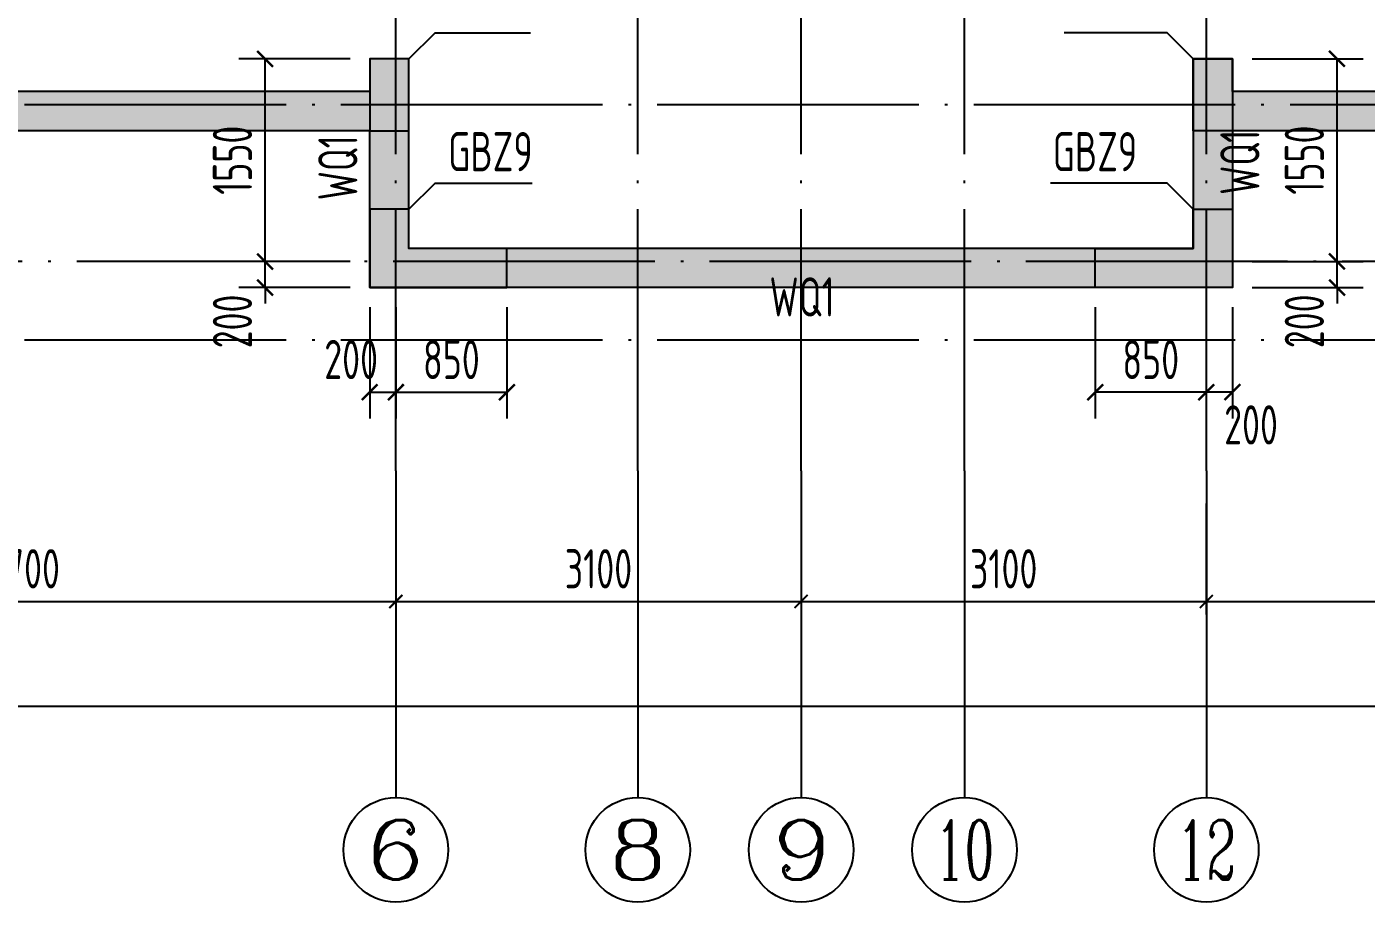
# Model space of a CAD drawing. Extents: x 826826 to 1642106, y -156213 to 399140.
# Drawn here: x 1178600 to 1188846, y 324746 to 331440 of the extents above; entities that cross this region are included whole.
import ezdxf
from ezdxf.enums import TextEntityAlignment as Align

# ---------------------------------------------------------------- set-up
doc = ezdxf.new("R2010")
doc.units = 0
doc.header["$LTSCALE"] = 1000
doc.linetypes.add('DOTE', pattern=[2.42, 2, -0.2, 0.02, -0.2])
doc.layers.get('0').update_dxf_attribs({"linetype": 'CONTINUOUS'})
doc.layers.get('DEFPOINTS').update_dxf_attribs({"linetype": 'CONTINUOUS'})
for name, color, linetype in [('A-AXIS', 1, 'CONTINUOUS'), ('A-DOTE', 10, 'DOTE'), ('AXIS_TEXT', 4, 'CONTINUOUS'), ('S-Q墙填充', 252, 'CONTINUOUS'), ('S-Q墙实线', 6, 'CONTINUOUS'), ('S-Q墙标注', 3, 'CONTINUOUS'), ('S-X详图填充', 252, 'CONTINUOUS'), ('S-X详图实线', 4, 'CONTINUOUS'), ('S-Y一般标注', 3, 'CONTINUOUS'), ('S-Z柱编号', 6, 'CONTINUOUS')]:
    doc.layers.add(name, color=color, linetype=linetype)
doc.styles.add('_TCH_AXIS', font='COMPLEX', dxfattribs={"bigfont": 'GBCBIG'})
doc.styles.add('COMPLEX', font='COMPLEX')
doc.styles.add('TSSD_DIMENSION', font='Tssdeng.shx', dxfattribs={"width": 0.7, "bigfont": 'tssdchn.shx'})
doc.styles.add('TSSD_REIN', font='tssdeng.shx', dxfattribs={"width": 0.7, "height": 300, "bigfont": 'tssdchn.shx'})
doc.styles.add('结构文字', font='zstxt.shx', dxfattribs={"width": 0.7, "bigfont": 'zshz.shx'})
doc.dimstyles.new('STRUCK', dxfattribs={"dimtxt": 400, "dimasz": 121, "dimexe": 200, "dimexo": 150, "dimgap": 115, "dimtad": 1, "dimdec": 0, "dimdsep": 46, "dimtxsty": '结构文字', "dimblk": 'ARCHTICK', "dimcen": 400, "dimclrd": 3, "dimclre": 3, "dimclrt": 7, "dimadec": 0, "dimazin": 0, "dimtfac": 1, "dimtdec": 0, "dimtix": 1, "dimtmove": 2, "dimatfit": 3, "dimldrblk": '_DIMX', "dimfxl": 0, "dimtolj": 1, "dimtzin": 0, "dimarcsym": 0})
doc.dimstyles.new('TSSD_100_100$0', dxfattribs={"dimtxt": 300, "dimasz": 80, "dimexe": 100, "dimexo": 250, "dimgap": 100, "dimtad": 1, "dimdec": 0, "dimzin": 0, "dimdsep": 46, "dimtxsty": 'TSSD_DIMENSION', "dimblk": 'ARCHTICK', "dimcen": 0, "dimdle": 100, "dimclrd": 3, "dimclre": 3, "dimclrt": 7, "dimadec": 0, "dimazin": 0, "dimtfac": 1, "dimtdec": 0, "dimtix": 1, "dimtmove": 2, "dimatfit": 3, "dimldrblk": 'ARCHTICK', "dimfxl": 0, "dimtolj": 1, "dimtzin": 0, "dimarcsym": 0})

# ---------------------------------------------------------------- blocks, each defined once
blk = doc.blocks.new('_ArchTick')
at = {"color": 0, "linetype": 'ByBlock', "const_width": 0.15}
blk.add_lwpolyline([(-0.5, -0.5), (0.5, 0.5)], dxfattribs=at)
blk = doc.blocks.new('*D61')
at = {"layer": 'DEFPOINTS', "color": 0}
for p in [(744121, 333282), (749821, 333282), (749821, 332282)]:
    blk.add_point(p, dxfattribs=at)
at = {"layer": 'S-Y一般标注', "color": 0, "lineweight": -2}
for p, q in [((744121, 333032), (744121, 332182)), ((749821, 333032), (749821, 332182)), ((744021, 332282), (749921, 332282))]:
    blk.add_line(p, q, dxfattribs=at)
at = {"layer": 'S-Y一般标注', "color": 0, "lineweight": -2, "xscale": 100, "yscale": 100, "zscale": 100, "rotation": 180}
blk.add_blockref('_ArchTick', (744121, 332282), dxfattribs=at)
at = {"layer": 'S-Y一般标注', "color": 0, "lineweight": -2, "xscale": 100, "yscale": 100, "zscale": 100}
blk.add_blockref('_ArchTick', (749821, 332282), dxfattribs=at)
at = {"layer": 'S-Y一般标注', "color": 7, "insert": (746971, 332532), "char_height": 300, "attachment_point": 5, "style": 'TSSD_DIMENSION'}
blk.add_mtext('\\A1;5700', dxfattribs=at)
blk = doc.blocks.new('*D62')
at = {"layer": 'DEFPOINTS', "color": 0}
for p in [(749821, 333282), (752921, 333282), (752921, 332282)]:
    blk.add_point(p, dxfattribs=at)
at = {"layer": 'S-Y一般标注', "color": 0, "lineweight": -2}
for p, q in [((749821, 333032), (749821, 332182)), ((752921, 333032), (752921, 332182)), ((749721, 332282), (753021, 332282))]:
    blk.add_line(p, q, dxfattribs=at)
at = {"layer": 'S-Y一般标注', "color": 0, "lineweight": -2, "xscale": 100, "yscale": 100, "zscale": 100, "rotation": 180}
blk.add_blockref('_ArchTick', (749821, 332282), dxfattribs=at)
at = {"layer": 'S-Y一般标注', "color": 0, "lineweight": -2, "xscale": 100, "yscale": 100, "zscale": 100}
blk.add_blockref('_ArchTick', (752921, 332282), dxfattribs=at)
at = {"layer": 'S-Y一般标注', "color": 7, "insert": (751371, 332532), "char_height": 300, "attachment_point": 5, "style": 'TSSD_DIMENSION'}
blk.add_mtext('\\A1;3100', dxfattribs=at)
blk = doc.blocks.new('*D63')
at = {"layer": 'DEFPOINTS', "color": 0}
for p in [(752921, 333282), (756021, 333282), (756021, 332282)]:
    blk.add_point(p, dxfattribs=at)
at = {"layer": 'S-Y一般标注', "color": 0, "lineweight": -2}
for p, q in [((752921, 333032), (752921, 332182)), ((756021, 333032), (756021, 332182)), ((752821, 332282), (756121, 332282))]:
    blk.add_line(p, q, dxfattribs=at)
at = {"layer": 'S-Y一般标注', "color": 0, "lineweight": -2, "xscale": 100, "yscale": 100, "zscale": 100, "rotation": 180}
blk.add_blockref('_ArchTick', (752921, 332282), dxfattribs=at)
at = {"layer": 'S-Y一般标注', "color": 0, "lineweight": -2, "xscale": 100, "yscale": 100, "zscale": 100}
blk.add_blockref('_ArchTick', (756021, 332282), dxfattribs=at)
at = {"layer": 'S-Y一般标注', "color": 7, "insert": (754471, 332532), "char_height": 300, "attachment_point": 5, "style": 'TSSD_DIMENSION'}
blk.add_mtext('\\A1;3100', dxfattribs=at)
blk = doc.blocks.new('*D64')
at = {"layer": 'DEFPOINTS', "color": 0}
for p in [(756021, 333282), (761721, 333282), (761721, 332282)]:
    blk.add_point(p, dxfattribs=at)
at = {"layer": 'S-Y一般标注', "color": 0, "lineweight": -2}
for p, q in [((756021, 333032), (756021, 332182)), ((761721, 333032), (761721, 332182)), ((755921, 332282), (761821, 332282))]:
    blk.add_line(p, q, dxfattribs=at)
at = {"layer": 'S-Y一般标注', "color": 0, "lineweight": -2, "xscale": 100, "yscale": 100, "zscale": 100, "rotation": 180}
blk.add_blockref('_ArchTick', (756021, 332282), dxfattribs=at)
at = {"layer": 'S-Y一般标注', "color": 0, "lineweight": -2, "xscale": 100, "yscale": 100, "zscale": 100}
blk.add_blockref('_ArchTick', (761721, 332282), dxfattribs=at)
at = {"layer": 'S-Y一般标注', "color": 7, "insert": (758871, 332532), "char_height": 300, "attachment_point": 5, "style": 'TSSD_DIMENSION'}
blk.add_mtext('\\A1;5700', dxfattribs=at)
blk = doc.blocks.new('*D66')
at = {"layer": 'DEFPOINTS', "color": 0}
for p in [(740721, 333282), (789521, 333282), (789521, 331482)]:
    blk.add_point(p, dxfattribs=at)
at = {"layer": 'S-Y一般标注', "color": 0, "lineweight": -2}
for p, q in [((740721, 333032), (740721, 331382)), ((789521, 333032), (789521, 331382)), ((740621, 331482), (789621, 331482))]:
    blk.add_line(p, q, dxfattribs=at)
at = {"layer": 'S-Y一般标注', "color": 0, "lineweight": -2, "xscale": 100, "yscale": 100, "zscale": 100, "rotation": 180}
blk.add_blockref('_ArchTick', (740721, 331482), dxfattribs=at)
at = {"layer": 'S-Y一般标注', "color": 0, "lineweight": -2, "xscale": 100, "yscale": 100, "zscale": 100}
blk.add_blockref('_ArchTick', (789521, 331482), dxfattribs=at)
at = {"layer": 'S-Y一般标注', "color": 7, "insert": (765121, 331732), "char_height": 300, "attachment_point": 5, "style": 'TSSD_DIMENSION'}
blk.add_mtext('\\A1;48800', dxfattribs=at)
blk = doc.blocks.new('_AXISO')
blk.add_circle((0, 0), 0.5)
at = {"layer": 'AXIS_TEXT', "style": 'COMPLEX', "width": 1.041667}
blk.add_attdef('A', text='', height=0.56, dxfattribs=at).set_placement((-0.25, -0.28), (0.25, -0.28), align=Align.FIT)
blk = doc.blocks.new('*D135')
at = {"layer": 'DEFPOINTS', "color": 0}
for p in [(1180423, 329645), (1181223, 329645), (1181223, 329446)]:
    blk.add_point(p, dxfattribs=at)
at = {"layer": 'S-Q墙标注', "color": 3, "lineweight": -2}
for p, q in [((1180423, 329645), (1180423, 329766)), ((1181073, 329645), (1180223, 329645)), ((1180423, 329446), (1180423, 329645)), ((1181073, 329446), (1180223, 329446)), ((1180423, 329446), (1180423, 329325))]:
    blk.add_line(p, q, dxfattribs=at)
at = {"layer": 'S-Q墙标注', "color": 3, "lineweight": -2, "xscale": 121, "yscale": 121, "zscale": 121}
for p, rotation in [((1180423, 329645), 270), ((1180423, 329446), 90)]:
    blk.add_blockref('_ArchTick', p, dxfattribs=dict(at, rotation=rotation))
at = {"layer": 'S-Q墙标注', "color": 7, "insert": (1180173, 329187), "char_height": 300, "attachment_point": 5, "rotation": 90, "style": 'TSSD_REIN'}
blk.add_mtext('\\A1;200', dxfattribs=at)
blk = doc.blocks.new('_DIMX')
blk.add_line((-150, 0), (150, 0))
at = {"const_width": 50}
blk.add_lwpolyline([(-70, -70), (70, 70)], dxfattribs=at)
blk = doc.blocks.new('*D136')
at = {"layer": 'DEFPOINTS', "color": 0}
for p in [(1180423, 331195), (1181223, 331195), (1181223, 329645)]:
    blk.add_point(p, dxfattribs=at)
at = {"layer": 'S-Q墙标注', "color": 3, "lineweight": -2}
for p, q in [((1181073, 331195), (1180223, 331195)), ((1180423, 329645), (1180423, 331195)), ((1181073, 329645), (1180223, 329645))]:
    blk.add_line(p, q, dxfattribs=at)
at = {"layer": 'S-Q墙标注', "color": 3, "lineweight": -2, "xscale": 121, "yscale": 121, "zscale": 121}
for p, rotation in [((1180423, 331195), 90), ((1180423, 329645), 270)]:
    blk.add_blockref('_ArchTick', p, dxfattribs=dict(at, rotation=rotation))
at = {"layer": 'S-Q墙标注', "color": 7, "insert": (1180173, 330420), "char_height": 300, "attachment_point": 5, "rotation": 90, "style": 'TSSD_REIN'}
blk.add_mtext('\\A1;1550', dxfattribs=at)
blk = doc.blocks.new('*D137')
at = {"layer": 'DEFPOINTS', "color": 0}
for p in [(1181223, 329446), (1181423, 329446), (1181423, 328646)]:
    blk.add_point(p, dxfattribs=at)
at = {"layer": 'S-Q墙标注', "color": 3, "lineweight": -2}
for p, q in [((1181223, 329296), (1181223, 328446)), ((1181423, 329296), (1181423, 328446)), ((1181223, 328646), (1181423, 328646))]:
    blk.add_line(p, q, dxfattribs=at)
at = {"layer": 'S-Q墙标注', "color": 3, "lineweight": -2, "xscale": 121, "yscale": 121, "zscale": 121, "rotation": 180}
blk.add_blockref('_ArchTick', (1181223, 328646), dxfattribs=at)
at = {"layer": 'S-Q墙标注', "color": 3, "lineweight": -2, "xscale": 121, "yscale": 121, "zscale": 121}
blk.add_blockref('_ArchTick', (1181423, 328646), dxfattribs=at)
at = {"layer": 'S-Q墙标注', "color": 7, "insert": (1181081, 328896), "char_height": 300, "attachment_point": 5, "style": 'TSSD_REIN'}
blk.add_mtext('\\A1;200', dxfattribs=at)
blk = doc.blocks.new('*D138')
at = {"layer": 'DEFPOINTS', "color": 0}
for p in [(1181423, 329446), (1182273, 329446), (1182273, 328646)]:
    blk.add_point(p, dxfattribs=at)
at = {"layer": 'S-Q墙标注', "color": 3, "lineweight": -2}
for p, q in [((1181423, 329296), (1181423, 328446)), ((1182273, 329296), (1182273, 328446)), ((1181423, 328646), (1182273, 328646))]:
    blk.add_line(p, q, dxfattribs=at)
at = {"layer": 'S-Q墙标注', "color": 3, "lineweight": -2, "xscale": 121, "yscale": 121, "zscale": 121, "rotation": 180}
blk.add_blockref('_ArchTick', (1181423, 328646), dxfattribs=at)
at = {"layer": 'S-Q墙标注', "color": 3, "lineweight": -2, "xscale": 121, "yscale": 121, "zscale": 121}
blk.add_blockref('_ArchTick', (1182273, 328646), dxfattribs=at)
at = {"layer": 'S-Q墙标注', "color": 7, "insert": (1181848, 328896), "char_height": 300, "attachment_point": 5, "style": 'TSSD_REIN'}
blk.add_mtext('\\A1;850', dxfattribs=at)
blk = doc.blocks.new('*D139')
at = {"layer": 'DEFPOINTS', "color": 0}
for p in [(1187823, 329646), (1188623, 329646), (1187823, 329446)]:
    blk.add_point(p, dxfattribs=at)
at = {"layer": 'S-Q墙标注', "color": 3, "lineweight": -2}
for p, q in [((1188623, 329646), (1188623, 329767)), ((1187973, 329646), (1188823, 329646)), ((1188623, 329446), (1188623, 329646)), ((1187973, 329446), (1188823, 329446)), ((1188623, 329446), (1188623, 329325))]:
    blk.add_line(p, q, dxfattribs=at)
at = {"layer": 'S-Q墙标注', "color": 3, "lineweight": -2, "xscale": 121, "yscale": 121, "zscale": 121}
for p, rotation in [((1188623, 329646), 270), ((1188623, 329446), 90)]:
    blk.add_blockref('_ArchTick', p, dxfattribs=dict(at, rotation=rotation))
at = {"layer": 'S-Q墙标注', "color": 7, "insert": (1188373, 329188), "char_height": 300, "attachment_point": 5, "rotation": 90, "style": 'TSSD_REIN'}
blk.add_mtext('\\A1;200', dxfattribs=at)
blk = doc.blocks.new('*D140')
at = {"layer": 'DEFPOINTS', "color": 0}
for p in [(1187823, 331196), (1188623, 331196), (1187823, 329646)]:
    blk.add_point(p, dxfattribs=at)
at = {"layer": 'S-Q墙标注', "color": 3, "lineweight": -2}
for p, q in [((1187973, 331196), (1188823, 331196)), ((1188623, 329646), (1188623, 331196)), ((1187973, 329646), (1188823, 329646))]:
    blk.add_line(p, q, dxfattribs=at)
at = {"layer": 'S-Q墙标注', "color": 3, "lineweight": -2, "xscale": 121, "yscale": 121, "zscale": 121}
for p, rotation in [((1188623, 331196), 90), ((1188623, 329646), 270)]:
    blk.add_blockref('_ArchTick', p, dxfattribs=dict(at, rotation=rotation))
at = {"layer": 'S-Q墙标注', "color": 7, "insert": (1188373, 330421), "char_height": 300, "attachment_point": 5, "rotation": 90, "style": 'TSSD_REIN'}
blk.add_mtext('\\A1;1550', dxfattribs=at)
blk = doc.blocks.new('*D141')
at = {"layer": 'DEFPOINTS', "color": 0}
for p in [(1187623, 329446), (1187823, 329446), (1187623, 328646)]:
    blk.add_point(p, dxfattribs=at)
at = {"layer": 'S-Q墙标注', "color": 3, "lineweight": -2}
for p, q in [((1187623, 329296), (1187623, 328446)), ((1187823, 329296), (1187823, 328446)), ((1187823, 328646), (1187623, 328646))]:
    blk.add_line(p, q, dxfattribs=at)
at = {"layer": 'S-Q墙标注', "color": 3, "lineweight": -2, "xscale": 121, "yscale": 121, "zscale": 121, "rotation": 180}
blk.add_blockref('_ArchTick', (1187623, 328646), dxfattribs=at)
at = {"layer": 'S-Q墙标注', "color": 3, "lineweight": -2, "xscale": 121, "yscale": 121, "zscale": 121}
blk.add_blockref('_ArchTick', (1187823, 328646), dxfattribs=at)
at = {"layer": 'S-Q墙标注', "color": 7, "insert": (1187965, 328396), "char_height": 300, "attachment_point": 5, "style": 'TSSD_REIN'}
blk.add_mtext('\\A1;200', dxfattribs=at)
blk = doc.blocks.new('*D142')
at = {"layer": 'DEFPOINTS', "color": 0}
for p in [(1186773, 329446), (1187623, 329446), (1186773, 328646)]:
    blk.add_point(p, dxfattribs=at)
at = {"layer": 'S-Q墙标注', "color": 3, "lineweight": -2}
for p, q in [((1186773, 329296), (1186773, 328446)), ((1187623, 329296), (1187623, 328446)), ((1187623, 328646), (1186773, 328646))]:
    blk.add_line(p, q, dxfattribs=at)
at = {"layer": 'S-Q墙标注', "color": 3, "lineweight": -2, "xscale": 121, "yscale": 121, "zscale": 121, "rotation": 180}
blk.add_blockref('_ArchTick', (1186773, 328646), dxfattribs=at)
at = {"layer": 'S-Q墙标注', "color": 3, "lineweight": -2, "xscale": 121, "yscale": 121, "zscale": 121}
blk.add_blockref('_ArchTick', (1187623, 328646), dxfattribs=at)
at = {"layer": 'S-Q墙标注', "color": 7, "insert": (1187198, 328896), "char_height": 300, "attachment_point": 5, "style": 'TSSD_REIN'}
blk.add_mtext('\\A1;850', dxfattribs=at)
blk = doc.blocks.new('20210801.08473688')
at = {"layer": 'A-AXIS'}
for p, q in [((13400, 3300), (13400, 800)), ((15250, 3300), (15250, 800)), ((16500, 3300), (16500, 800)), ((17750, 3300), (17750, 800)), ((19600, 3300), (19600, 800))]:
    blk.add_line(p, q, dxfattribs=at)
at = {"layer": 'A-DOTE'}
for p, q in [((13400, 3300), (13400, 19800)), ((19600, 3300), (19600, 19800)), ((15250, 3300), (15250, 10200)), ((17750, 3300), (17750, 10200)), ((16500, 3300), (16500, 8100)), ((3300, 6100), (54100, 6100)), ((54100, 4900), (3300, 4900)), ((3300, 4300), (54100, 4300))]:
    blk.add_line(p, q, dxfattribs=at)
at = {"layer": 'A-AXIS'}
ref = blk.add_blockref('_AXISO', (13400, 400), dxfattribs=dict(at, xscale=800, yscale=800, zscale=800))
ref.add_attrib('A', '6', dxfattribs={"layer": 'AXIS_TEXT', "height": 452.5, "style": '_TCH_AXIS', "width": 1.5}).set_placement((13173.7, 173.7), (13626.3, 173.7), align=Align.FIT)
ref = blk.add_blockref('_AXISO', (15250, 400), dxfattribs=dict(at, xscale=800, yscale=800, zscale=800))
ref.add_attrib('A', '8', dxfattribs={"layer": 'AXIS_TEXT', "height": 452.5, "style": '_TCH_AXIS', "width": 1.5}).set_placement((15023.7, 173.7), (15476.3, 173.7), align=Align.FIT)
ref = blk.add_blockref('_AXISO', (16500, 400), dxfattribs=dict(at, xscale=800, yscale=800, zscale=800))
ref.add_attrib('A', '9', dxfattribs={"layer": 'AXIS_TEXT', "height": 452.5, "style": '_TCH_AXIS', "width": 1.5}).set_placement((16273.7, 173.7), (16726.3, 173.7), align=Align.FIT)
ref = blk.add_blockref('_AXISO', (17750, 400), dxfattribs=dict(at, xscale=800, yscale=800, zscale=800))
ref.add_attrib('A', '10', dxfattribs={"layer": 'AXIS_TEXT', "height": 452.55, "style": '_TCH_AXIS', "width": 0.724138}).set_placement((17523.7, 173.7), (17976.3, 173.7), align=Align.FIT)
ref = blk.add_blockref('_AXISO', (19600, 400), dxfattribs=dict(at, xscale=800, yscale=800, zscale=800))
ref.add_attrib('A', '12', dxfattribs={"layer": 'AXIS_TEXT', "height": 452.55, "style": '_TCH_AXIS', "width": 0.724138}).set_placement((19373.7, 173.7), (19826.3, 173.7), align=Align.FIT)
at = {"layer": 'S-Y一般标注'}
for p1, p2, distance, picture, middle in [((4300, 3300), (53100, 3300), -1800, '*D66', (28700, 1750)), ((7700, 3300), (13400, 3300), -1000, '*D61', (10550, 2550)), ((13400, 3300), (16500, 3300), -1000, '*D62', (14950, 2550)), ((16500, 3300), (19600, 3300), -1000, '*D63', (18050, 2550)), ((19600, 3300), (25300, 3300), -1000, '*D64', (22450, 2550))]:
    dim = blk.add_aligned_dim(p1=p1, p2=p2, distance=distance, dimstyle='TSSD_100_100$0', override={"dimasz": 100, "dimclrd": 0, "dimclre": 0}, dxfattribs=at)
    dim.commit()
    dim.dimension.update_dxf_attribs({"geometry": picture, "text_midpoint": middle, "insert": (-736421.3, -329982)})

msp = doc.modelspace()

# ---------------------------------------------------------------- hatches: boundary and pattern name
at = {"layer": 'S-Q墙填充'}
h = msp.add_hatch(dxfattribs=at)
h.set_pattern_fill('ARMORED', color=252, scale=50, style=0)
h.set_pattern_definition([(50, (-11199.1, -428327.93), (358.63009, -31.37607), [37.5, -412.5]), (355, (-11199.1, -428327.93), (-69.37567, 376.09607), [30, -330]), (100.4514, (-11169.2, -428330.54), (289.25469, 344.71977), [31.870095, -350.57106]), (46.1842, (-11199.1, -428227.93), (533.62052, -82.75951), [56.25, -618.75]), (96.6356, (-11154.6, -428234.8), (467.33135, 487.05894), [47.80514, -525.8565]), (351.1842, (-11199.1, -428227.93), (467.33097, 487.0593), [45, -495]), (21, (-11149.1, -428252.93), (298.453526, -201.309445), [37.5, -412.5]), (326, (-11149.1, -428252.93), (121.65767, 362.57502), [30, -330]), (71.4514, (-11124.22, -428269.7), (420.111314, 161.26525), [31.870095, -350.57106]), (37.5, (-11199.09, -428327.93), (6.079928, 166.446927), [0, -326, 0, -335, 0, -331.25]), (7.5, (-11199.09, -428327.93), (131.534769, 197.205856), [0, -191, 0, -318.5, 0, -126.25]), (327.5, (-11310.59, -428327.93), (266.911218, -11.277436), [0, -125, 0, -390, 0, -517.5]), (317.5, (-11360.6, -428327.93), (291.593085, 50.05249), [0, -162.5, 0, -259, 0, -367.5]), (45, (-11199.1, -428327.93), (-176.776695, 176.776695), [])])
h.paths.add_polyline_path([(1221323.38, 338145.54), (1211823.38, 338145.54), (1211823.38, 337045.53), (1210523.49, 337045.53), (1210523.49, 338995.54), (1211222.03, 338995.54), (1211222.03, 339195.54), (1210523.49, 339195.54), (1210523.49, 339395.54), (1207322.03, 339395.54), (1207322.03, 339195.54), (1206622.03, 339195.54), (1206622.03, 338995.54), (1207322.03, 338995.54), (1207322.03, 337045.53), (1206023.37, 337045.53), (1206023.37, 338145.54), (1187423.38, 338145.54), (1187423.38, 337045.53), (1186123.38, 337045.53), (1186123.38, 338995.54), (1186823.38, 338995.54), (1186823.38, 339195.54), (1186123.38, 339195.54), (1186123.38, 339395.54), (1182921.92, 339395.54), (1182921.92, 339195.54), (1182223.38, 339195.54), (1182223.38, 338995.54), (1182921.92, 338995.54), (1182921.92, 337045.53), (1181623.38, 337045.53), (1181623.38, 338145.54), (1172123.38, 338145.54), (1172123.38, 330645.54), (1175823.38, 330645.54), (1181223.38, 330645.54), (1181223.38, 329445.54), (1187823.38, 329445.54), (1187823.38, 330645.54), (1200223.38, 330645.54), (1205623.38, 330645.54), (1205623.38, 329445.54), (1212223.38, 329445.54), (1212223.38, 330645.54), (1221323.38, 330645.54)])
h.paths.add_polyline_path([(1172423.38, 335145.54), (1173123.38, 335145.54), (1173123.38, 335345.54), (1172423.38, 335345.54), (1172423.38, 337845.54), (1174023.38, 337845.54), (1174023.38, 337195.54), (1174223.38, 337195.54), (1174223.38, 337845.54), (1177023.38, 337845.54), (1177023.38, 335145.54), (1177223.38, 335145.54), (1177223.38, 337845.54), (1181323.38, 337845.54), (1181323.38, 336395.54), (1181623.38, 336395.54), (1181623.38, 336745.53), (1183221.92, 336745.53), (1183221.92, 339095.54), (1185823.38, 339095.54), (1185823.38, 336745.53), (1187423.38, 336745.53), (1187423.38, 336395.54), (1187723.38, 336395.54), (1187723.38, 337845.54), (1191823.38, 337845.54), (1191823.38, 335145.54), (1192023.38, 335145.54), (1192023.38, 337845.54), (1194823.33, 337845.54), (1194821.98, 335145.54), (1195021.98, 335145.54), (1195023.33, 337845.54), (1198423.38, 337845.54), (1198423.38, 335145.54), (1198623.38, 335145.54), (1198623.38, 337845.54), (1201423.38, 337845.54), (1201423.38, 335145.54), (1201623.38, 335145.54), (1201623.38, 337845.54), (1205723.37, 337845.54), (1205723.37, 336495.54), (1206023.37, 336495.54), (1206023.37, 336745.54), (1207622.03, 336745.54), (1207622.03, 339095.54), (1210223.49, 339095.54), (1210223.49, 336745.53), (1211823.38, 336745.53), (1211823.38, 336395.54), (1212123.38, 336395.54), (1212123.38, 337845.54), (1216223.38, 337845.53), (1216223.38, 335145.54), (1216423.38, 335145.54), (1216423.38, 337845.53), (1219223.38, 337845.53), (1219223.38, 337195.61), (1219423.38, 337195.61), (1219423.38, 337845.53), (1221023.38, 337845.53), (1221023.38, 335345.54), (1220323.38, 335345.54), (1220323.38, 335145.54), (1221023.38, 335145.54), (1221023.38, 330945.54), (1217823.38, 330945.54), (1217823.38, 332395.54), (1217623.38, 332395.54), (1217623.38, 330945.54), (1212223.38, 330945.54), (1212223.38, 331195.54), (1211923.38, 331195.54), (1211923.38, 329745.54), (1205923.38, 329745.54), (1205923.38, 331195.54), (1205623.38, 331195.54), (1205623.38, 330945.54), (1200223.38, 330945.54), (1200223.38, 332395.54), (1200023.38, 332395.54), (1200023.38, 330945.54), (1193423.38, 330945.54), (1193423.38, 332395.54), (1193223.38, 332395.54), (1193223.38, 330945.54), (1187823.38, 330945.54), (1187823.38, 331195.54), (1187523.38, 331195.54), (1187523.38, 329745.54), (1181523.38, 329745.54), (1181523.38, 331195.54), (1181223.38, 331195.54), (1181223.38, 330945.54), (1175823.38, 330945.54), (1175823.38, 332395.54), (1175623.38, 332395.54), (1175623.38, 330945.54), (1172423.38, 330945.54)], flags=16)
h.paths.add_polyline_path([(1182723.31, 334845.51), (1182723.31, 335045.53), (1183373.37, 335045.53), (1183373.37, 335045.51), (1183373.37, 332945.54), (1183573.37, 332945.54), (1183573.37, 332745.51), (1183173.37, 332745.51), (1183173.37, 334845.51)], flags=0)
h.paths.add_polyline_path([(1185473.37, 332945.54), (1185673.37, 332945.54), (1185673.37, 335045.53), (1186323.39, 335045.53), (1186323.39, 334845.51), (1185873.37, 334845.51), (1185873.37, 332745.51), (1185473.37, 332745.51)], flags=0)
h.paths.add_polyline_path([(1207123.33, 334845.51), (1207123.33, 335045.53), (1207773.39, 335045.53), (1207773.39, 332945.54), (1207973.39, 332945.54), (1207973.39, 332945.51), (1207973.39, 332745.51), (1207573.39, 332745.51), (1207573.39, 332745.54), (1207573.39, 334845.51)], flags=0)
h.paths.add_polyline_path([(1209873.38, 332945.54), (1210073.38, 332945.54), (1210073.38, 335045.53), (1210723.37, 335045.53), (1210723.37, 334845.51), (1210273.39, 334845.51), (1210273.39, 332745.51), (1209873.38, 332745.51)], flags=0)
at = {"layer": 'S-X详图填充'}
h = msp.add_hatch(color=256, dxfattribs=at)
h.dxf.hatch_style = 1
h.paths.add_polyline_path([(1181223.37, 330645.21), (1181523.36, 330645.21), (1181523.35, 331195.36), (1181223.36, 331195.36)])
h = msp.add_hatch(color=256, dxfattribs=at)
h.dxf.hatch_style = 1
h.paths.add_polyline_path([(1187823.39, 330645.21), (1187523.4, 330645.21), (1187523.41, 331195.36), (1187823.4, 331195.36)])
h = msp.add_hatch(color=256, dxfattribs=at)
h.dxf.hatch_style = 1
h.paths.add_polyline_path([(1181523.35, 330045.55), (1181223.36, 330045.56), (1181223.36, 329445.54), (1182273.38, 329445.54), (1182273.38, 329745.55), (1181523.35, 329745.55)])
h = msp.add_hatch(color=256, dxfattribs=at)
h.dxf.hatch_style = 1
h.paths.add_polyline_path([(1187523.39, 330045.55), (1187823.38, 330045.56), (1187823.38, 329445.54), (1186773.36, 329445.54), (1186773.36, 329745.55), (1187523.39, 329745.55)])

# ---------------------------------------------------------------- linework, layer by layer
at = {"layer": 'S-Q墙实线'}
for points in [[(1200223.38, 330645.54), (1187823.38, 330645.54), (1187823.38, 329445.54), (1181223.38, 329445.54), (1181223.38, 330645.54), (1175823.38, 330645.54), (1172123.38, 330645.54), (1172123.38, 338145.54)], [(1193223.38, 330945.54), (1187823.38, 330945.54), (1187823.38, 331195.54), (1187523.38, 331195.54), (1187523.38, 329745.54), (1181523.38, 329745.54), (1181523.38, 331195.54), (1181223.38, 331195.54), (1181223.38, 330945.54), (1175823.38, 330945.54), (1175823.38, 332395.54), (1175623.38, 332395.54), (1175623.38, 330945.54), (1172423.38, 330945.54), (1172423.38, 335145.54), (1173123.38, 335145.54), (1173123.38, 335345.54), (1172423.38, 335345.54)]]:
    msp.add_lwpolyline(points, dxfattribs=at)
at = {"layer": 'S-X详图实线'}
for points in [[(1181223.37, 330645.21), (1181523.36, 330645.21), (1181523.35, 331195.36), (1181223.36, 331195.36), (1181223.37, 330645.21)], [(1187823.39, 330645.21), (1187523.4, 330645.21), (1187523.41, 331195.36), (1187823.4, 331195.36), (1187823.39, 330645.21)], [(1181523.35, 330045.55), (1181223.36, 330045.56), (1181223.36, 329445.54), (1182273.38, 329445.54), (1182273.38, 329745.55), (1181523.35, 329745.55), (1181523.35, 330045.55)], [(1187523.39, 330045.55), (1187823.38, 330045.56), (1187823.38, 329445.54), (1186773.36, 329445.54), (1186773.36, 329745.55), (1187523.39, 329745.55), (1187523.39, 330045.55)]]:
    msp.add_lwpolyline(points, close=True, dxfattribs=at)
at = {"layer": 'S-Z柱编号', "color": 7}
for points in [[(1181523.35, 331195.54), (1181723.35, 331395.54), (1182452.38, 331395.54)], [(1187523.41, 331195.35), (1187323.41, 331395.35), (1186534.72, 331395.35)], [(1181523.35, 330045.55), (1181723.35, 330245.55), (1182466.62, 330245.55)], [(1187523.38, 330045.36), (1187323.38, 330245.36), (1186430.93, 330245.36)]]:
    msp.add_lwpolyline(points, dxfattribs=at)

# ---------------------------------------------------------------- block references
at = {"layer": 'S-Y一般标注'}
msp.add_blockref('20210801.08473688', (1168023.38, 324745.54), dxfattribs=at)

# ---------------------------------------------------------------- texts
at = {"layer": 'S-Q墙标注', "style": 'TSSD_REIN', "width": 0.7}
for rotation, p in [(89.999998, (1181219.37, 330362.43)), (89.999998, (1188119.76, 330404.03)), (359.999998, (1184530.31, 329134.72))]:
    msp.add_text('WQ1', height=300, rotation=rotation, dxfattribs=at).set_placement(p, align=Align.BOTTOM_CENTER)
at = {"layer": 'S-Z柱编号', "color": 7, "style": 'TSSD_REIN', "width": 0.7}
for p in [(1181823.35, 330245.55), (1186448, 330245.36)]:
    msp.add_text('GBZ9', height=300, dxfattribs=at).set_placement(p, align=Align.BOTTOM_LEFT)

# ---------------------------------------------------------------- dimensions: what is measured, and where the dimension line sits
at = {"layer": 'S-Q墙标注'}
for base, p1, p2, angle, picture, middle in [((1180423.38, 331195.33), (1181223.38, 329645.33), (1181223.38, 331195.33), 90, '*D136', (1180173.38, 330420.33)), ((1188623.38, 331195.53), (1187823.38, 329645.54), (1187823.38, 331195.53), 90, '*D140', (1188373.38, 330420.53)), ((1186773.36, 328645.54), (1187623.38, 329445.54), (1186773.36, 329445.56), 180, '*D142', (1187198.37, 328895.54))]:
    dim = msp.add_linear_dim(base=base, p1=p1, p2=p2, angle=angle, dimstyle='STRUCK', override={"dimtxt": 300, "dimgap": 100, "dimtxsty": 'TSSD_REIN'}, dxfattribs=at)
    dim.commit()
    dim.dimension.update_dxf_attribs({"geometry": picture, "text_midpoint": middle})
for base, p1, p2, angle, picture, middle in [((1180423.38, 329645.33), (1181223.38, 329445.54), (1181223.38, 329645.33), 90, '*D135', (1180173.38, 329187.46)), ((1188623.38, 329645.54), (1187823.38, 329445.75), (1187823.38, 329645.54), 90, '*D139', (1188373.38, 329187.67)), ((1187623.38, 328645.54), (1187823.38, 329445.54), (1187623.38, 329445.54), 180, '*D141', (1187965.32, 328395.54))]:
    dim = msp.add_linear_dim(base=base, p1=p1, p2=p2, angle=angle, dimstyle='STRUCK', override={"dimtxt": 300, "dimgap": 100, "dimtxsty": 'TSSD_REIN'}, dxfattribs=at)
    dim.commit()
    dim.dimension.update_dxf_attribs({"geometry": picture, "text_midpoint": middle, "dimtype": 160})
dim = msp.add_linear_dim(base=(1181423.38, 328645.54), p1=(1181223.36, 329445.54), p2=(1181423.38, 329445.54), dimstyle='STRUCK', override={"dimtxt": 300, "dimgap": 100, "dimtxsty": 'TSSD_REIN'}, dxfattribs=at)
dim.commit()
dim.dimension.update_dxf_attribs({"geometry": '*D137', "text_midpoint": (1181081.43, 328895.54), "dimtype": 160})
dim = msp.add_linear_dim(base=(1182273.38, 328645.54), p1=(1181423.38, 329445.54), p2=(1182273.38, 329445.54), dimstyle='STRUCK', override={"dimtxt": 300, "dimgap": 100, "dimtxsty": 'TSSD_REIN'}, dxfattribs=at)
dim.commit()
dim.dimension.update_dxf_attribs({"geometry": '*D138', "text_midpoint": (1181848.38, 328895.54)})

doc.saveas('drawing.dxf')
